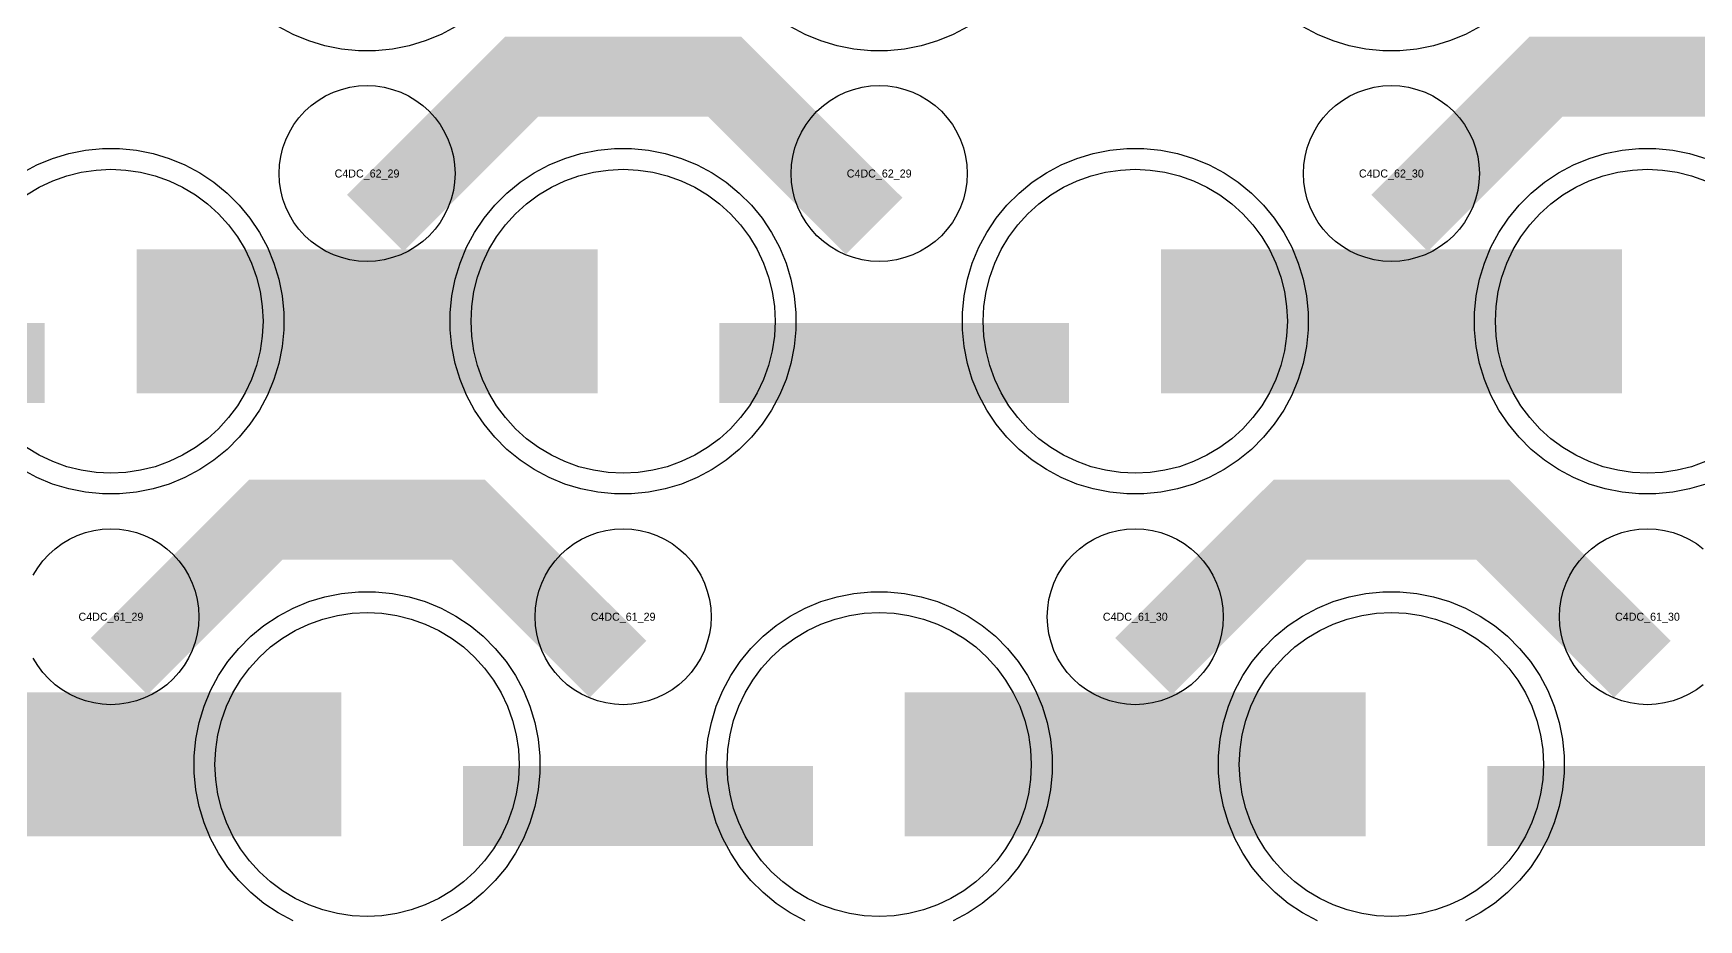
# Model space of a CAD drawing. Extents: x -11880 to 11880, y -14992 to 14992.
# Drawn here: x -2744 to -2224, y -6436 to -6159 of the extents above; entities that cross this region are included whole.
import ezdxf
from ezdxf.enums import TextEntityAlignment as Align

# ---------------------------------------------------------------- set-up
doc = ezdxf.new("R2010")
doc.units = 0
doc.header["$MEASUREMENT"] = 0
for name, color, linetype in [('GDS_775_DT_237', 138, 'CONTINUOUS'), ('RDL1_FS', 34, 'CONTINUOUS'), ('RDL_BS', 160, 'CONTINUOUS')]:
    doc.layers.add(name, color=color, linetype=linetype)

msp = doc.modelspace()

# ---------------------------------------------------------------- linework, layer by layer
at = {"layer": 'RDL1_FS'}
for points in [[(-2746.395, -6209.088), (-2742.395, -6206.69), (-2738.181, -6204.698), (-2733.791, -6203.126), (-2729.268, -6201.994), (-2724.657, -6201.31), (-2720, -6201.081), (-2715.343, -6201.31), (-2710.732, -6201.994), (-2706.209, -6203.126), (-2701.819, -6204.698), (-2697.605, -6206.69), (-2693.605, -6209.088), (-2689.86, -6211.866), (-2686.406, -6214.996), (-2683.276, -6218.45), (-2680.498, -6222.195), (-2678.1, -6226.195), (-2676.108, -6230.409), (-2674.536, -6234.799), (-2673.404, -6239.322), (-2672.72, -6243.933), (-2672.491, -6248.59), (-2672.72, -6253.247), (-2673.404, -6257.858), (-2674.536, -6262.381), (-2676.108, -6266.771), (-2678.1, -6270.985), (-2680.498, -6274.985), (-2683.276, -6278.73), (-2686.406, -6282.184), (-2689.86, -6285.314), (-2693.605, -6288.092), (-2697.605, -6290.49), (-2701.819, -6292.482), (-2706.209, -6294.054), (-2710.732, -6295.186), (-2715.343, -6295.87), (-2720, -6296.099), (-2724.657, -6295.87), (-2729.268, -6295.186), (-2733.791, -6294.054), (-2738.181, -6292.482), (-2742.395, -6290.49), (-2746.395, -6288.092)], [(-2221.819, -6292.482), (-2226.209, -6294.054), (-2230.732, -6295.186), (-2235.343, -6295.87), (-2240, -6296.099), (-2244.657, -6295.87), (-2249.268, -6295.186), (-2253.791, -6294.054), (-2258.181, -6292.482), (-2262.395, -6290.49), (-2266.395, -6288.092), (-2270.14, -6285.314), (-2273.594, -6282.184), (-2276.724, -6278.73), (-2279.502, -6274.985), (-2281.9, -6270.985), (-2283.892, -6266.771), (-2285.464, -6262.381), (-2286.596, -6257.858), (-2287.28, -6253.247), (-2287.509, -6248.59), (-2287.28, -6243.933), (-2286.596, -6239.322), (-2285.464, -6234.799), (-2283.892, -6230.409), (-2281.9, -6226.195), (-2279.502, -6222.195), (-2276.724, -6218.45), (-2273.594, -6214.996), (-2270.14, -6211.866), (-2266.395, -6209.088), (-2262.395, -6206.69), (-2258.181, -6204.698), (-2253.791, -6203.126), (-2249.268, -6201.994), (-2244.657, -6201.31), (-2240, -6201.081), (-2235.343, -6201.31), (-2230.732, -6201.994), (-2226.209, -6203.126), (-2221.819, -6204.698)]]:
    msp.add_lwpolyline(points, dxfattribs=at)
for points in [[(-2560, -6296.099), (-2564.657, -6295.87), (-2569.268, -6295.186), (-2573.791, -6294.054), (-2578.181, -6292.482), (-2582.395, -6290.49), (-2586.395, -6288.092), (-2590.14, -6285.314), (-2593.594, -6282.184), (-2596.724, -6278.73), (-2599.502, -6274.985), (-2601.9, -6270.985), (-2603.892, -6266.771), (-2605.464, -6262.381), (-2606.596, -6257.858), (-2607.28, -6253.247), (-2607.509, -6248.59), (-2607.28, -6243.933), (-2606.596, -6239.322), (-2605.464, -6234.799), (-2603.892, -6230.409), (-2601.9, -6226.195), (-2599.502, -6222.195), (-2596.724, -6218.45), (-2593.594, -6214.996), (-2590.14, -6211.866), (-2586.395, -6209.088), (-2582.395, -6206.69), (-2578.181, -6204.698), (-2573.791, -6203.126), (-2569.268, -6201.994), (-2564.657, -6201.31), (-2560, -6201.081), (-2555.343, -6201.31), (-2550.732, -6201.994), (-2546.209, -6203.126), (-2541.819, -6204.698), (-2537.605, -6206.69), (-2533.605, -6209.088), (-2529.86, -6211.866), (-2526.406, -6214.996), (-2523.276, -6218.45), (-2520.498, -6222.195), (-2518.1, -6226.195), (-2516.108, -6230.409), (-2514.536, -6234.799), (-2513.404, -6239.322), (-2512.72, -6243.933), (-2512.491, -6248.59), (-2512.72, -6253.247), (-2513.404, -6257.858), (-2514.536, -6262.381), (-2516.108, -6266.771), (-2518.1, -6270.985), (-2520.498, -6274.985), (-2523.276, -6278.73), (-2526.406, -6282.184), (-2529.86, -6285.314), (-2533.605, -6288.092), (-2537.605, -6290.49), (-2541.819, -6292.482), (-2546.209, -6294.054), (-2550.732, -6295.186), (-2555.343, -6295.87)], [(-2400, -6296.099), (-2404.657, -6295.87), (-2409.268, -6295.186), (-2413.791, -6294.054), (-2418.181, -6292.482), (-2422.395, -6290.49), (-2426.395, -6288.092), (-2430.14, -6285.314), (-2433.594, -6282.184), (-2436.724, -6278.73), (-2439.502, -6274.985), (-2441.9, -6270.985), (-2443.892, -6266.771), (-2445.464, -6262.381), (-2446.596, -6257.858), (-2447.28, -6253.247), (-2447.509, -6248.59), (-2447.28, -6243.933), (-2446.596, -6239.322), (-2445.464, -6234.799), (-2443.892, -6230.409), (-2441.9, -6226.195), (-2439.502, -6222.195), (-2436.724, -6218.45), (-2433.594, -6214.996), (-2430.14, -6211.866), (-2426.395, -6209.088), (-2422.395, -6206.69), (-2418.181, -6204.698), (-2413.791, -6203.126), (-2409.268, -6201.994), (-2404.657, -6201.31), (-2400, -6201.081), (-2395.343, -6201.31), (-2390.732, -6201.994), (-2386.209, -6203.126), (-2381.819, -6204.698), (-2377.605, -6206.69), (-2373.605, -6209.088), (-2369.86, -6211.866), (-2366.406, -6214.996), (-2363.276, -6218.45), (-2360.498, -6222.195), (-2358.1, -6226.195), (-2356.108, -6230.409), (-2354.536, -6234.799), (-2353.404, -6239.322), (-2352.72, -6243.933), (-2352.491, -6248.59), (-2352.72, -6253.247), (-2353.404, -6257.858), (-2354.536, -6262.381), (-2356.108, -6266.771), (-2358.1, -6270.985), (-2360.498, -6274.985), (-2363.276, -6278.73), (-2366.406, -6282.184), (-2369.86, -6285.314), (-2373.605, -6288.092), (-2377.605, -6290.49), (-2381.819, -6292.482), (-2386.209, -6294.054), (-2390.732, -6295.186), (-2395.343, -6295.87)], [(-2640, -6434.664), (-2644.657, -6434.435), (-2649.268, -6433.751), (-2653.791, -6432.619), (-2658.181, -6431.047), (-2662.395, -6429.055), (-2666.395, -6426.657), (-2670.14, -6423.879), (-2673.594, -6420.749), (-2676.724, -6417.295), (-2679.502, -6413.55), (-2681.9, -6409.55), (-2683.892, -6405.336), (-2685.464, -6400.946), (-2686.596, -6396.423), (-2687.28, -6391.812), (-2687.509, -6387.155), (-2687.28, -6382.498), (-2686.596, -6377.887), (-2685.464, -6373.364), (-2683.892, -6368.974), (-2681.9, -6364.76), (-2679.502, -6360.76), (-2676.724, -6357.015), (-2673.594, -6353.561), (-2670.14, -6350.431), (-2666.395, -6347.653), (-2662.395, -6345.255), (-2658.181, -6343.263), (-2653.791, -6341.691), (-2649.268, -6340.559), (-2644.657, -6339.875), (-2640, -6339.646), (-2635.343, -6339.875), (-2630.732, -6340.559), (-2626.209, -6341.691), (-2621.819, -6343.263), (-2617.605, -6345.255), (-2613.605, -6347.653), (-2609.86, -6350.431), (-2606.406, -6353.561), (-2603.276, -6357.015), (-2600.498, -6360.76), (-2598.1, -6364.76), (-2596.108, -6368.974), (-2594.536, -6373.364), (-2593.404, -6377.887), (-2592.72, -6382.498), (-2592.491, -6387.155), (-2592.72, -6391.812), (-2593.404, -6396.423), (-2594.536, -6400.946), (-2596.108, -6405.336), (-2598.1, -6409.55), (-2600.498, -6413.55), (-2603.276, -6417.295), (-2606.406, -6420.749), (-2609.86, -6423.879), (-2613.605, -6426.657), (-2617.605, -6429.055), (-2621.819, -6431.047), (-2626.209, -6432.619), (-2630.732, -6433.751), (-2635.343, -6434.435)], [(-2480, -6434.664), (-2484.657, -6434.435), (-2489.268, -6433.751), (-2493.791, -6432.619), (-2498.181, -6431.047), (-2502.395, -6429.055), (-2506.395, -6426.657), (-2510.14, -6423.879), (-2513.594, -6420.749), (-2516.724, -6417.295), (-2519.502, -6413.55), (-2521.9, -6409.55), (-2523.892, -6405.336), (-2525.464, -6400.946), (-2526.596, -6396.423), (-2527.28, -6391.812), (-2527.509, -6387.155), (-2527.28, -6382.498), (-2526.596, -6377.887), (-2525.464, -6373.364), (-2523.892, -6368.974), (-2521.9, -6364.76), (-2519.502, -6360.76), (-2516.724, -6357.015), (-2513.594, -6353.561), (-2510.14, -6350.431), (-2506.395, -6347.653), (-2502.395, -6345.255), (-2498.181, -6343.263), (-2493.791, -6341.691), (-2489.268, -6340.559), (-2484.657, -6339.875), (-2480, -6339.646), (-2475.343, -6339.875), (-2470.732, -6340.559), (-2466.209, -6341.691), (-2461.819, -6343.263), (-2457.605, -6345.255), (-2453.605, -6347.653), (-2449.86, -6350.431), (-2446.406, -6353.561), (-2443.276, -6357.015), (-2440.498, -6360.76), (-2438.1, -6364.76), (-2436.108, -6368.974), (-2434.536, -6373.364), (-2433.404, -6377.887), (-2432.72, -6382.498), (-2432.491, -6387.155), (-2432.72, -6391.812), (-2433.404, -6396.423), (-2434.536, -6400.946), (-2436.108, -6405.336), (-2438.1, -6409.55), (-2440.498, -6413.55), (-2443.276, -6417.295), (-2446.406, -6420.749), (-2449.86, -6423.879), (-2453.605, -6426.657), (-2457.605, -6429.055), (-2461.819, -6431.047), (-2466.209, -6432.619), (-2470.732, -6433.751), (-2475.343, -6434.435)], [(-2320, -6434.664), (-2324.657, -6434.435), (-2329.268, -6433.751), (-2333.791, -6432.619), (-2338.181, -6431.047), (-2342.395, -6429.055), (-2346.395, -6426.657), (-2350.14, -6423.879), (-2353.594, -6420.749), (-2356.724, -6417.295), (-2359.502, -6413.55), (-2361.9, -6409.55), (-2363.892, -6405.336), (-2365.464, -6400.946), (-2366.596, -6396.423), (-2367.28, -6391.812), (-2367.509, -6387.155), (-2367.28, -6382.498), (-2366.596, -6377.887), (-2365.464, -6373.364), (-2363.892, -6368.974), (-2361.9, -6364.76), (-2359.502, -6360.76), (-2356.724, -6357.015), (-2353.594, -6353.561), (-2350.14, -6350.431), (-2346.395, -6347.653), (-2342.395, -6345.255), (-2338.181, -6343.263), (-2333.791, -6341.691), (-2329.268, -6340.559), (-2324.657, -6339.875), (-2320, -6339.646), (-2315.343, -6339.875), (-2310.732, -6340.559), (-2306.209, -6341.691), (-2301.819, -6343.263), (-2297.605, -6345.255), (-2293.605, -6347.653), (-2289.86, -6350.431), (-2286.406, -6353.561), (-2283.276, -6357.015), (-2280.498, -6360.76), (-2278.1, -6364.76), (-2276.108, -6368.974), (-2274.536, -6373.364), (-2273.404, -6377.887), (-2272.72, -6382.498), (-2272.491, -6387.155), (-2272.72, -6391.812), (-2273.404, -6396.423), (-2274.536, -6400.946), (-2276.108, -6405.336), (-2278.1, -6409.55), (-2280.498, -6413.55), (-2283.276, -6417.295), (-2286.406, -6420.749), (-2289.86, -6423.879), (-2293.605, -6426.657), (-2297.605, -6429.055), (-2301.819, -6431.047), (-2306.209, -6432.619), (-2310.732, -6433.751), (-2315.343, -6434.435)]]:
    msp.add_lwpolyline(points, close=True, dxfattribs=at)
for points in [[(-2711.998, -6248.59, 45, 45, 0), (-2639.998, -6248.59, 45, 45, 0)], [(-2639.998, -6248.59, 45, 45, 0), (-2567.998, -6248.59, 45, 45, 0)], [(-2391.998, -6248.59, 45, 45, 0), (-2319.998, -6248.59, 45, 45, 0)], [(-2319.998, -6248.59, 45, 45, 0), (-2247.998, -6248.59, 45, 45, 0)], [(-2791.998, -6387.155, 45, 45, 0), (-2719.998, -6387.155, 45, 45, 0)], [(-2719.998, -6387.155, 45, 45, 0), (-2647.998, -6387.155, 45, 45, 0)], [(-2471.998, -6387.155, 45, 45, 0), (-2399.998, -6387.155, 45, 45, 0)], [(-2399.998, -6387.155, 45, 45, 0), (-2327.998, -6387.155, 45, 45, 0)]]:
    msp.add_lwpolyline(points, format="xyseb", dxfattribs=at)
at = {"layer": 'RDL_BS', "color": 240, "true_color": 0xed1f24}
for points in [[(-2612.223, -6156.413), (-2616.885, -6158.905), (-2621.795, -6160.936), (-2626.835, -6162.467), (-2632.062, -6163.513), (-2637.356, -6164.03), (-2642.644, -6164.03), (-2647.938, -6163.513), (-2653.165, -6162.467), (-2658.205, -6160.936), (-2663.115, -6158.905), (-2667.777, -6156.413)], [(-2452.223, -6156.413), (-2456.885, -6158.905), (-2461.795, -6160.936), (-2466.835, -6162.467), (-2472.062, -6163.513), (-2477.356, -6164.03), (-2482.644, -6164.03), (-2487.938, -6163.513), (-2493.165, -6162.467), (-2498.205, -6160.936), (-2503.115, -6158.905), (-2507.777, -6156.413)], [(-2292.223, -6156.413), (-2296.885, -6158.905), (-2301.795, -6160.936), (-2306.835, -6162.467), (-2312.062, -6163.513), (-2317.356, -6164.03), (-2322.644, -6164.03), (-2327.938, -6163.513), (-2333.165, -6162.467), (-2338.205, -6160.936), (-2343.115, -6158.905), (-2347.777, -6156.413)]]:
    msp.add_lwpolyline(points, dxfattribs=at)
at = {"layer": 'RDL_BS'}
for points in [[(-2637.438, -6217.904, 25, 25, 0), (-2591.623, -6172.089, 25, 25, 0), (-2558.07, -6172.089, 25, 25, 0)], [(-2481.599, -6218.803, 25, 25, 0), (-2528.313, -6172.089, 25, 25, 0), (-2558.071, -6172.089, 25, 25, 0)], [(-2317.438, -6217.904, 25, 25, 0), (-2271.623, -6172.089, 25, 25, 0), (-2238.07, -6172.089, 25, 25, 0)], [(-2161.599, -6218.803, 25, 25, 0), (-2208.313, -6172.089, 25, 25, 0), (-2238.071, -6172.089, 25, 25, 0)], [(-2849.984, -6261.603, 25, 25, 0), (-2740.719, -6261.603, 25, 25, 0)], [(-2529.984, -6261.603, 25, 25, 0), (-2420.719, -6261.603, 25, 25, 0)], [(-2717.438, -6356.469, 25, 25, 0), (-2671.623, -6310.654, 25, 25, 0), (-2638.07, -6310.654, 25, 25, 0)], [(-2561.599, -6357.368, 25, 25, 0), (-2608.313, -6310.654, 25, 25, 0), (-2638.071, -6310.654, 25, 25, 0)], [(-2397.438, -6356.469, 25, 25, 0), (-2351.623, -6310.654, 25, 25, 0), (-2318.07, -6310.654, 25, 25, 0)], [(-2241.599, -6357.368, 25, 25, 0), (-2288.313, -6310.654, 25, 25, 0), (-2318.071, -6310.654, 25, 25, 0)], [(-2609.984, -6400.168, 25, 25, 0), (-2500.719, -6400.168, 25, 25, 0)], [(-2289.984, -6400.168, 25, 25, 0), (-2180.719, -6400.168, 25, 25, 0)]]:
    msp.add_lwpolyline(points, format="xyseb", dxfattribs=at)
for points in [[(-2640, -6229.896), (-2642.693, -6229.764), (-2645.365, -6229.368), (-2647.984, -6228.711), (-2650.519, -6227.804), (-2652.956, -6226.652), (-2655.28, -6225.259), (-2657.443, -6223.656), (-2659.442, -6221.844), (-2661.254, -6219.845), (-2662.857, -6217.682), (-2664.25, -6215.358), (-2665.402, -6212.921), (-2666.309, -6210.386), (-2666.966, -6207.767), (-2667.362, -6205.095), (-2667.494, -6202.402), (-2667.362, -6199.709), (-2666.966, -6197.037), (-2666.309, -6194.418), (-2665.402, -6191.883), (-2664.25, -6189.446), (-2662.857, -6187.122), (-2661.254, -6184.959), (-2659.442, -6182.96), (-2657.443, -6181.148), (-2655.28, -6179.545), (-2652.956, -6178.152), (-2650.519, -6177), (-2647.984, -6176.093), (-2645.365, -6175.436), (-2642.693, -6175.04), (-2640, -6174.908), (-2637.307, -6175.04), (-2634.635, -6175.436), (-2632.016, -6176.093), (-2629.481, -6177), (-2627.044, -6178.152), (-2624.72, -6179.545), (-2622.557, -6181.148), (-2620.558, -6182.96), (-2618.746, -6184.959), (-2617.143, -6187.122), (-2615.75, -6189.446), (-2614.598, -6191.883), (-2613.691, -6194.418), (-2613.034, -6197.037), (-2612.638, -6199.709), (-2612.506, -6202.402), (-2612.638, -6205.095), (-2613.034, -6207.767), (-2613.691, -6210.386), (-2614.598, -6212.921), (-2615.75, -6215.358), (-2617.143, -6217.682), (-2618.746, -6219.845), (-2620.558, -6221.844), (-2622.557, -6223.656), (-2624.72, -6225.259), (-2627.044, -6226.652), (-2629.481, -6227.804), (-2632.016, -6228.711), (-2634.635, -6229.368), (-2637.307, -6229.764)], [(-2480, -6229.896), (-2482.693, -6229.764), (-2485.365, -6229.368), (-2487.984, -6228.711), (-2490.519, -6227.804), (-2492.956, -6226.652), (-2495.28, -6225.259), (-2497.443, -6223.656), (-2499.442, -6221.844), (-2501.254, -6219.845), (-2502.857, -6217.682), (-2504.25, -6215.358), (-2505.402, -6212.921), (-2506.309, -6210.386), (-2506.966, -6207.767), (-2507.362, -6205.095), (-2507.494, -6202.402), (-2507.362, -6199.709), (-2506.966, -6197.037), (-2506.309, -6194.418), (-2505.402, -6191.883), (-2504.25, -6189.446), (-2502.857, -6187.122), (-2501.254, -6184.959), (-2499.442, -6182.96), (-2497.443, -6181.148), (-2495.28, -6179.545), (-2492.956, -6178.152), (-2490.519, -6177), (-2487.984, -6176.093), (-2485.365, -6175.436), (-2482.693, -6175.04), (-2480, -6174.908), (-2477.307, -6175.04), (-2474.635, -6175.436), (-2472.016, -6176.093), (-2469.481, -6177), (-2467.044, -6178.152), (-2464.72, -6179.545), (-2462.557, -6181.148), (-2460.558, -6182.96), (-2458.746, -6184.959), (-2457.143, -6187.122), (-2455.75, -6189.446), (-2454.598, -6191.883), (-2453.691, -6194.418), (-2453.034, -6197.037), (-2452.638, -6199.709), (-2452.506, -6202.402), (-2452.638, -6205.095), (-2453.034, -6207.767), (-2453.691, -6210.386), (-2454.598, -6212.921), (-2455.75, -6215.358), (-2457.143, -6217.682), (-2458.746, -6219.845), (-2460.558, -6221.844), (-2462.557, -6223.656), (-2464.72, -6225.259), (-2467.044, -6226.652), (-2469.481, -6227.804), (-2472.016, -6228.711), (-2474.635, -6229.368), (-2477.307, -6229.764)], [(-2320, -6229.896), (-2322.693, -6229.764), (-2325.365, -6229.368), (-2327.984, -6228.711), (-2330.519, -6227.804), (-2332.956, -6226.652), (-2335.28, -6225.259), (-2337.443, -6223.656), (-2339.442, -6221.844), (-2341.254, -6219.845), (-2342.857, -6217.682), (-2344.25, -6215.358), (-2345.402, -6212.921), (-2346.309, -6210.386), (-2346.966, -6207.767), (-2347.362, -6205.095), (-2347.494, -6202.402), (-2347.362, -6199.709), (-2346.966, -6197.037), (-2346.309, -6194.418), (-2345.402, -6191.883), (-2344.25, -6189.446), (-2342.857, -6187.122), (-2341.254, -6184.959), (-2339.442, -6182.96), (-2337.443, -6181.148), (-2335.28, -6179.545), (-2332.956, -6178.152), (-2330.519, -6177), (-2327.984, -6176.093), (-2325.365, -6175.436), (-2322.693, -6175.04), (-2320, -6174.908), (-2317.307, -6175.04), (-2314.635, -6175.436), (-2312.016, -6176.093), (-2309.481, -6177), (-2307.044, -6178.152), (-2304.72, -6179.545), (-2302.557, -6181.148), (-2300.558, -6182.96), (-2298.746, -6184.959), (-2297.143, -6187.122), (-2295.75, -6189.446), (-2294.598, -6191.883), (-2293.691, -6194.418), (-2293.034, -6197.037), (-2292.638, -6199.709), (-2292.506, -6202.402), (-2292.638, -6205.095), (-2293.034, -6207.767), (-2293.691, -6210.386), (-2294.598, -6212.921), (-2295.75, -6215.358), (-2297.143, -6217.682), (-2298.746, -6219.845), (-2300.558, -6221.844), (-2302.557, -6223.656), (-2304.72, -6225.259), (-2307.044, -6226.652), (-2309.481, -6227.804), (-2312.016, -6228.711), (-2314.635, -6229.368), (-2317.307, -6229.764)], [(-2562.644, -6302.59), (-2567.938, -6302.073), (-2573.165, -6301.027), (-2578.205, -6299.496), (-2583.115, -6297.465), (-2587.777, -6294.973), (-2592.191, -6292.026), (-2596.292, -6288.664), (-2600.074, -6284.882), (-2603.436, -6280.781), (-2606.383, -6276.367), (-2608.875, -6271.705), (-2610.906, -6266.795), (-2612.437, -6261.755), (-2613.483, -6256.528), (-2614, -6251.234), (-2614, -6245.946), (-2613.483, -6240.652), (-2612.437, -6235.425), (-2610.906, -6230.385), (-2608.875, -6225.475), (-2606.383, -6220.813), (-2603.436, -6216.399), (-2600.074, -6212.298), (-2596.292, -6208.516), (-2592.191, -6205.154), (-2587.777, -6202.207), (-2583.115, -6199.715), (-2578.205, -6197.684), (-2573.165, -6196.153), (-2567.938, -6195.107), (-2562.644, -6194.59), (-2557.356, -6194.59), (-2552.062, -6195.107), (-2546.835, -6196.153), (-2541.795, -6197.684), (-2536.885, -6199.715), (-2532.223, -6202.207), (-2527.809, -6205.154), (-2523.708, -6208.516), (-2519.926, -6212.298), (-2516.564, -6216.399), (-2513.617, -6220.813), (-2511.125, -6225.475), (-2509.094, -6230.385), (-2507.563, -6235.425), (-2506.517, -6240.652), (-2506, -6245.946), (-2506, -6251.234), (-2506.517, -6256.528), (-2507.563, -6261.755), (-2509.094, -6266.795), (-2511.125, -6271.705), (-2513.617, -6276.367), (-2516.564, -6280.781), (-2519.926, -6284.882), (-2523.708, -6288.664), (-2527.809, -6292.026), (-2532.223, -6294.973), (-2536.885, -6297.465), (-2541.795, -6299.496), (-2546.835, -6301.027), (-2552.062, -6302.073), (-2557.356, -6302.59)], [(-2402.644, -6302.59), (-2407.938, -6302.073), (-2413.165, -6301.027), (-2418.205, -6299.496), (-2423.115, -6297.465), (-2427.777, -6294.973), (-2432.191, -6292.026), (-2436.292, -6288.664), (-2440.074, -6284.882), (-2443.436, -6280.781), (-2446.383, -6276.367), (-2448.875, -6271.705), (-2450.906, -6266.795), (-2452.437, -6261.755), (-2453.483, -6256.528), (-2454, -6251.234), (-2454, -6245.946), (-2453.483, -6240.652), (-2452.437, -6235.425), (-2450.906, -6230.385), (-2448.875, -6225.475), (-2446.383, -6220.813), (-2443.436, -6216.399), (-2440.074, -6212.298), (-2436.292, -6208.516), (-2432.191, -6205.154), (-2427.777, -6202.207), (-2423.115, -6199.715), (-2418.205, -6197.684), (-2413.165, -6196.153), (-2407.938, -6195.107), (-2402.644, -6194.59), (-2397.356, -6194.59), (-2392.062, -6195.107), (-2386.835, -6196.153), (-2381.795, -6197.684), (-2376.885, -6199.715), (-2372.223, -6202.207), (-2367.809, -6205.154), (-2363.708, -6208.516), (-2359.926, -6212.298), (-2356.564, -6216.399), (-2353.617, -6220.813), (-2351.125, -6225.475), (-2349.094, -6230.385), (-2347.563, -6235.425), (-2346.517, -6240.652), (-2346, -6245.946), (-2346, -6251.234), (-2346.517, -6256.528), (-2347.563, -6261.755), (-2349.094, -6266.795), (-2351.125, -6271.705), (-2353.617, -6276.367), (-2356.564, -6280.781), (-2359.926, -6284.882), (-2363.708, -6288.664), (-2367.809, -6292.026), (-2372.223, -6294.973), (-2376.885, -6297.465), (-2381.795, -6299.496), (-2386.835, -6301.027), (-2392.062, -6302.073), (-2397.356, -6302.59)], [(-2560, -6368.461), (-2562.693, -6368.329), (-2565.365, -6367.933), (-2567.984, -6367.276), (-2570.519, -6366.369), (-2572.956, -6365.217), (-2575.28, -6363.824), (-2577.443, -6362.221), (-2579.442, -6360.409), (-2581.254, -6358.41), (-2582.857, -6356.247), (-2584.25, -6353.923), (-2585.402, -6351.486), (-2586.309, -6348.951), (-2586.966, -6346.332), (-2587.362, -6343.66), (-2587.494, -6340.967), (-2587.362, -6338.274), (-2586.966, -6335.602), (-2586.309, -6332.983), (-2585.402, -6330.448), (-2584.25, -6328.011), (-2582.857, -6325.687), (-2581.254, -6323.524), (-2579.442, -6321.525), (-2577.443, -6319.713), (-2575.28, -6318.11), (-2572.956, -6316.717), (-2570.519, -6315.565), (-2567.984, -6314.658), (-2565.365, -6314.001), (-2562.693, -6313.605), (-2560, -6313.473), (-2557.307, -6313.605), (-2554.635, -6314.001), (-2552.016, -6314.658), (-2549.481, -6315.565), (-2547.044, -6316.717), (-2544.72, -6318.11), (-2542.557, -6319.713), (-2540.558, -6321.525), (-2538.746, -6323.524), (-2537.143, -6325.687), (-2535.75, -6328.011), (-2534.598, -6330.448), (-2533.691, -6332.983), (-2533.034, -6335.602), (-2532.638, -6338.274), (-2532.506, -6340.967), (-2532.638, -6343.66), (-2533.034, -6346.332), (-2533.691, -6348.951), (-2534.598, -6351.486), (-2535.75, -6353.923), (-2537.143, -6356.247), (-2538.746, -6358.41), (-2540.558, -6360.409), (-2542.557, -6362.221), (-2544.72, -6363.824), (-2547.044, -6365.217), (-2549.481, -6366.369), (-2552.016, -6367.276), (-2554.635, -6367.933), (-2557.307, -6368.329)], [(-2400, -6368.461), (-2402.693, -6368.329), (-2405.365, -6367.933), (-2407.984, -6367.276), (-2410.519, -6366.369), (-2412.956, -6365.217), (-2415.28, -6363.824), (-2417.443, -6362.221), (-2419.442, -6360.409), (-2421.254, -6358.41), (-2422.857, -6356.247), (-2424.25, -6353.923), (-2425.402, -6351.486), (-2426.309, -6348.951), (-2426.966, -6346.332), (-2427.362, -6343.66), (-2427.494, -6340.967), (-2427.362, -6338.274), (-2426.966, -6335.602), (-2426.309, -6332.983), (-2425.402, -6330.448), (-2424.25, -6328.011), (-2422.857, -6325.687), (-2421.254, -6323.524), (-2419.442, -6321.525), (-2417.443, -6319.713), (-2415.28, -6318.11), (-2412.956, -6316.717), (-2410.519, -6315.565), (-2407.984, -6314.658), (-2405.365, -6314.001), (-2402.693, -6313.605), (-2400, -6313.473), (-2397.307, -6313.605), (-2394.635, -6314.001), (-2392.016, -6314.658), (-2389.481, -6315.565), (-2387.044, -6316.717), (-2384.72, -6318.11), (-2382.557, -6319.713), (-2380.558, -6321.525), (-2378.746, -6323.524), (-2377.143, -6325.687), (-2375.75, -6328.011), (-2374.598, -6330.448), (-2373.691, -6332.983), (-2373.034, -6335.602), (-2372.638, -6338.274), (-2372.506, -6340.967), (-2372.638, -6343.66), (-2373.034, -6346.332), (-2373.691, -6348.951), (-2374.598, -6351.486), (-2375.75, -6353.923), (-2377.143, -6356.247), (-2378.746, -6358.41), (-2380.558, -6360.409), (-2382.557, -6362.221), (-2384.72, -6363.824), (-2387.044, -6365.217), (-2389.481, -6366.369), (-2392.016, -6367.276), (-2394.635, -6367.933), (-2397.307, -6368.329)]]:
    msp.add_lwpolyline(points, close=True, dxfattribs=at)
for points in [[(-2747.777, -6202.207), (-2743.115, -6199.715), (-2738.205, -6197.684), (-2733.165, -6196.153), (-2727.938, -6195.107), (-2722.644, -6194.59), (-2717.356, -6194.59), (-2712.062, -6195.107), (-2706.835, -6196.153), (-2701.795, -6197.684), (-2696.885, -6199.715), (-2692.223, -6202.207), (-2687.809, -6205.154), (-2683.708, -6208.516), (-2679.926, -6212.298), (-2676.564, -6216.399), (-2673.617, -6220.813), (-2671.125, -6225.475), (-2669.094, -6230.385), (-2667.563, -6235.425), (-2666.517, -6240.652), (-2666, -6245.946), (-2666, -6251.234), (-2666.517, -6256.528), (-2667.563, -6261.755), (-2669.094, -6266.795), (-2671.125, -6271.705), (-2673.617, -6276.367), (-2676.564, -6280.781), (-2679.926, -6284.882), (-2683.708, -6288.664), (-2687.809, -6292.026), (-2692.223, -6294.973), (-2696.885, -6297.465), (-2701.795, -6299.496), (-2706.835, -6301.027), (-2712.062, -6302.073), (-2717.356, -6302.59), (-2722.644, -6302.59), (-2727.938, -6302.073), (-2733.165, -6301.027), (-2738.205, -6299.496), (-2743.115, -6297.465), (-2747.777, -6294.973)], [(-2221.795, -6299.496), (-2226.835, -6301.027), (-2232.062, -6302.073), (-2237.356, -6302.59), (-2242.644, -6302.59), (-2247.938, -6302.073), (-2253.165, -6301.027), (-2258.205, -6299.496), (-2263.115, -6297.465), (-2267.777, -6294.973), (-2272.191, -6292.026), (-2276.292, -6288.664), (-2280.074, -6284.882), (-2283.436, -6280.781), (-2286.383, -6276.367), (-2288.875, -6271.705), (-2290.906, -6266.795), (-2292.437, -6261.755), (-2293.483, -6256.528), (-2294, -6251.234), (-2294, -6245.946), (-2293.483, -6240.652), (-2292.437, -6235.425), (-2290.906, -6230.385), (-2288.875, -6225.475), (-2286.383, -6220.813), (-2283.436, -6216.399), (-2280.074, -6212.298), (-2276.292, -6208.516), (-2272.191, -6205.154), (-2267.777, -6202.207), (-2263.115, -6199.715), (-2258.205, -6197.684), (-2253.165, -6196.153), (-2247.938, -6195.107), (-2242.644, -6194.59), (-2237.356, -6194.59), (-2232.062, -6195.107), (-2226.835, -6196.153), (-2221.795, -6197.684)], [(-2744.25, -6328.011), (-2742.857, -6325.687), (-2741.254, -6323.524), (-2739.442, -6321.525), (-2737.443, -6319.713), (-2735.28, -6318.11), (-2732.956, -6316.717), (-2730.519, -6315.565), (-2727.984, -6314.658), (-2725.365, -6314.001), (-2722.693, -6313.605), (-2720, -6313.473), (-2717.307, -6313.605), (-2714.635, -6314.001), (-2712.016, -6314.658), (-2709.481, -6315.565), (-2707.044, -6316.717), (-2704.72, -6318.11), (-2702.557, -6319.713), (-2700.558, -6321.525), (-2698.746, -6323.524), (-2697.143, -6325.687), (-2695.75, -6328.011), (-2694.598, -6330.448), (-2693.691, -6332.983), (-2693.034, -6335.602), (-2692.638, -6338.274), (-2692.506, -6340.967), (-2692.638, -6343.66), (-2693.034, -6346.332), (-2693.691, -6348.951), (-2694.598, -6351.486), (-2695.75, -6353.923), (-2697.143, -6356.247), (-2698.746, -6358.41), (-2700.558, -6360.409), (-2702.557, -6362.221), (-2704.72, -6363.824), (-2707.044, -6365.217), (-2709.481, -6366.369), (-2712.016, -6367.276), (-2714.635, -6367.933), (-2717.307, -6368.329), (-2720, -6368.461), (-2722.693, -6368.329), (-2725.365, -6367.933), (-2727.984, -6367.276), (-2730.519, -6366.369), (-2732.956, -6365.217), (-2735.28, -6363.824), (-2737.443, -6362.221), (-2739.442, -6360.409), (-2741.254, -6358.41), (-2742.857, -6356.247), (-2744.25, -6353.923)], [(-2222.557, -6362.221), (-2224.72, -6363.824), (-2227.044, -6365.217), (-2229.481, -6366.369), (-2232.016, -6367.276), (-2234.635, -6367.933), (-2237.307, -6368.329), (-2240, -6368.461), (-2242.693, -6368.329), (-2245.365, -6367.933), (-2247.984, -6367.276), (-2250.519, -6366.369), (-2252.956, -6365.217), (-2255.28, -6363.824), (-2257.443, -6362.221), (-2259.442, -6360.409), (-2261.254, -6358.41), (-2262.857, -6356.247), (-2264.25, -6353.923), (-2265.402, -6351.486), (-2266.309, -6348.951), (-2266.966, -6346.332), (-2267.362, -6343.66), (-2267.494, -6340.967), (-2267.362, -6338.274), (-2266.966, -6335.602), (-2266.309, -6332.983), (-2265.402, -6330.448), (-2264.25, -6328.011), (-2262.857, -6325.687), (-2261.254, -6323.524), (-2259.442, -6321.525), (-2257.443, -6319.713), (-2255.28, -6318.11), (-2252.956, -6316.717), (-2250.519, -6315.565), (-2247.984, -6314.658), (-2245.365, -6314.001), (-2242.693, -6313.605), (-2240, -6313.473), (-2237.307, -6313.605), (-2234.635, -6314.001), (-2232.016, -6314.658), (-2229.481, -6315.565), (-2227.044, -6316.717), (-2224.72, -6318.11), (-2222.557, -6319.713)], [(-2663.115, -6436.03), (-2667.777, -6433.538), (-2672.191, -6430.591), (-2676.292, -6427.229), (-2680.074, -6423.447), (-2683.436, -6419.346), (-2686.383, -6414.932), (-2688.875, -6410.27), (-2690.906, -6405.36), (-2692.437, -6400.32), (-2693.483, -6395.093), (-2694, -6389.799), (-2694, -6384.511), (-2693.483, -6379.217), (-2692.437, -6373.99), (-2690.906, -6368.95), (-2688.875, -6364.04), (-2686.383, -6359.378), (-2683.436, -6354.964), (-2680.074, -6350.863), (-2676.292, -6347.081), (-2672.191, -6343.719), (-2667.777, -6340.772), (-2663.115, -6338.28), (-2658.205, -6336.249), (-2653.165, -6334.718), (-2647.938, -6333.672), (-2642.644, -6333.155), (-2637.356, -6333.155), (-2632.062, -6333.672), (-2626.835, -6334.718), (-2621.795, -6336.249), (-2616.885, -6338.28), (-2612.223, -6340.772), (-2607.809, -6343.719), (-2603.708, -6347.081), (-2599.926, -6350.863), (-2596.564, -6354.964), (-2593.617, -6359.378), (-2591.125, -6364.04), (-2589.094, -6368.95), (-2587.563, -6373.99), (-2586.517, -6379.217), (-2586, -6384.511), (-2586, -6389.799), (-2586.517, -6395.093), (-2587.563, -6400.32), (-2589.094, -6405.36), (-2591.125, -6410.27), (-2593.617, -6414.932), (-2596.564, -6419.346), (-2599.926, -6423.447), (-2603.708, -6427.229), (-2607.809, -6430.591), (-2612.223, -6433.538), (-2616.885, -6436.03)], [(-2503.115, -6436.03), (-2507.777, -6433.538), (-2512.191, -6430.591), (-2516.292, -6427.229), (-2520.074, -6423.447), (-2523.436, -6419.346), (-2526.383, -6414.932), (-2528.875, -6410.27), (-2530.906, -6405.36), (-2532.437, -6400.32), (-2533.483, -6395.093), (-2534, -6389.799), (-2534, -6384.511), (-2533.483, -6379.217), (-2532.437, -6373.99), (-2530.906, -6368.95), (-2528.875, -6364.04), (-2526.383, -6359.378), (-2523.436, -6354.964), (-2520.074, -6350.863), (-2516.292, -6347.081), (-2512.191, -6343.719), (-2507.777, -6340.772), (-2503.115, -6338.28), (-2498.205, -6336.249), (-2493.165, -6334.718), (-2487.938, -6333.672), (-2482.644, -6333.155), (-2477.356, -6333.155), (-2472.062, -6333.672), (-2466.835, -6334.718), (-2461.795, -6336.249), (-2456.885, -6338.28), (-2452.223, -6340.772), (-2447.809, -6343.719), (-2443.708, -6347.081), (-2439.926, -6350.863), (-2436.564, -6354.964), (-2433.617, -6359.378), (-2431.125, -6364.04), (-2429.094, -6368.95), (-2427.563, -6373.99), (-2426.517, -6379.217), (-2426, -6384.511), (-2426, -6389.799), (-2426.517, -6395.093), (-2427.563, -6400.32), (-2429.094, -6405.36), (-2431.125, -6410.27), (-2433.617, -6414.932), (-2436.564, -6419.346), (-2439.926, -6423.447), (-2443.708, -6427.229), (-2447.809, -6430.591), (-2452.223, -6433.538), (-2456.885, -6436.03)], [(-2343.115, -6436.03), (-2347.777, -6433.538), (-2352.191, -6430.591), (-2356.292, -6427.229), (-2360.074, -6423.447), (-2363.436, -6419.346), (-2366.383, -6414.932), (-2368.875, -6410.27), (-2370.906, -6405.36), (-2372.437, -6400.32), (-2373.483, -6395.093), (-2374, -6389.799), (-2374, -6384.511), (-2373.483, -6379.217), (-2372.437, -6373.99), (-2370.906, -6368.95), (-2368.875, -6364.04), (-2366.383, -6359.378), (-2363.436, -6354.964), (-2360.074, -6350.863), (-2356.292, -6347.081), (-2352.191, -6343.719), (-2347.777, -6340.772), (-2343.115, -6338.28), (-2338.205, -6336.249), (-2333.165, -6334.718), (-2327.938, -6333.672), (-2322.644, -6333.155), (-2317.356, -6333.155), (-2312.062, -6333.672), (-2306.835, -6334.718), (-2301.795, -6336.249), (-2296.885, -6338.28), (-2292.223, -6340.772), (-2287.809, -6343.719), (-2283.708, -6347.081), (-2279.926, -6350.863), (-2276.564, -6354.964), (-2273.617, -6359.378), (-2271.125, -6364.04), (-2269.094, -6368.95), (-2267.563, -6373.99), (-2266.517, -6379.217), (-2266, -6384.511), (-2266, -6389.799), (-2266.517, -6395.093), (-2267.563, -6400.32), (-2269.094, -6405.36), (-2271.125, -6410.27), (-2273.617, -6414.932), (-2276.564, -6419.346), (-2279.926, -6423.447), (-2283.708, -6427.229), (-2287.809, -6430.591), (-2292.223, -6433.538), (-2296.885, -6436.03)]]:
    msp.add_lwpolyline(points, dxfattribs=at)

# ---------------------------------------------------------------- texts
at = {"layer": 'GDS_775_DT_237'}
for s, p in [('C4DC_62_29', (-2640, -6202.402)), ('C4DC_62_29', (-2640, -6202.402)), ('C4DC_62_29', (-2480, -6202.402)), ('C4DC_62_29', (-2480, -6202.402)), ('C4DC_62_30', (-2320, -6202.402)), ('C4DC_62_30', (-2320, -6202.402)), ('C4DC_61_29', (-2720, -6340.967)), ('C4DC_61_29', (-2720, -6340.967)), ('C4DC_61_29', (-2560, -6340.967)), ('C4DC_61_29', (-2560, -6340.967)), ('C4DC_61_30', (-2400, -6340.967)), ('C4DC_61_30', (-2400, -6340.967)), ('C4DC_61_30', (-2240, -6340.967)), ('C4DC_61_30', (-2240, -6340.967))]:
    msp.add_text(s, height=2.5, dxfattribs=at).set_placement(p, align=Align.MIDDLE_CENTER)

doc.saveas('drawing.dxf')
